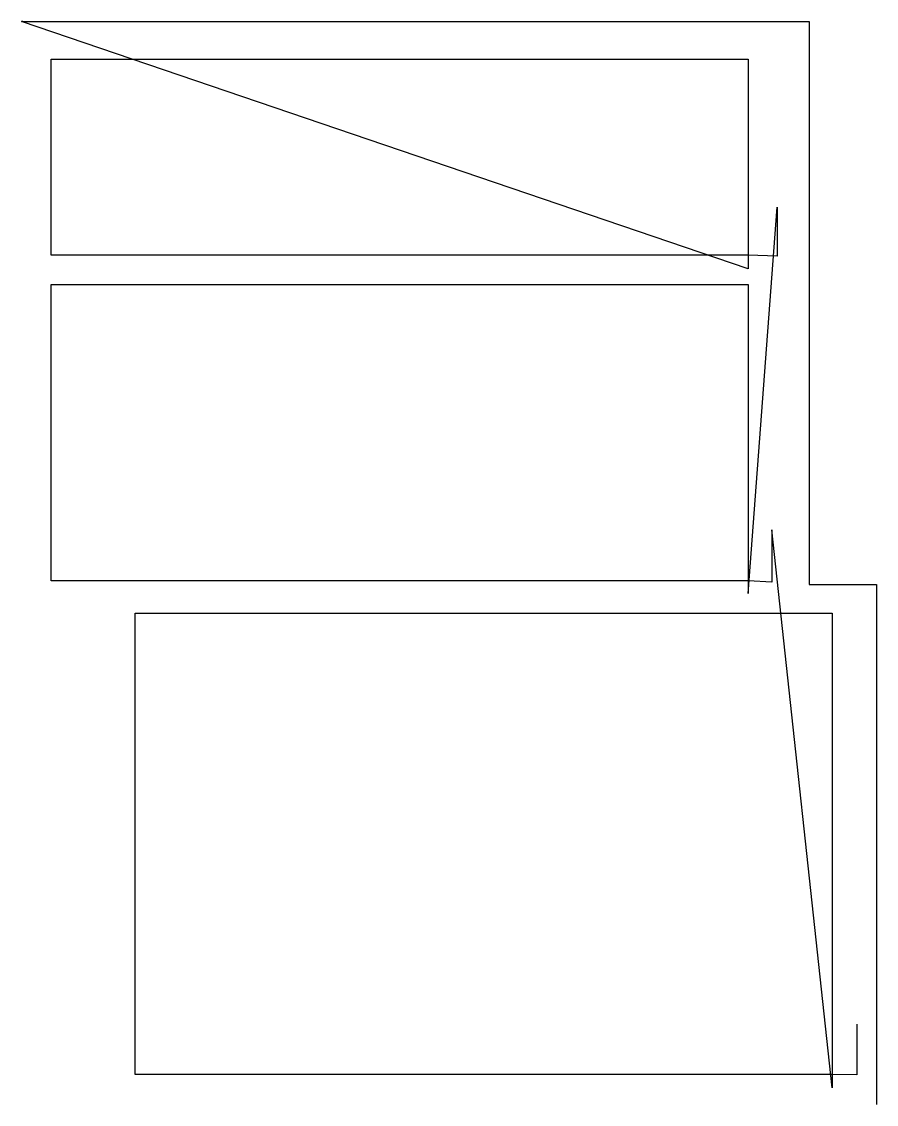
# Model space of a CAD drawing. Header units: metres. Extents: x 0 to 725, y 0 to 919.
import ezdxf

# ---------------------------------------------------------------- set-up
doc = ezdxf.new("R2010")
doc.units = ezdxf.units.M

msp = doc.modelspace()

# ---------------------------------------------------------------- linework, layer by layer
at = {"layer": 'TOOL_0'}
for p, q in [((616.571, 709.338), (0, 919.242)), ((0, 919.242), (1, 919.242)), ((1, 919.242), (0, 919.242)), ((0, 919.242), (1, 919.242)), ((1, 919.242), (668.327, 919.242)), ((668.327, 919.242), (668.327, 441.361)), ((25.071, 720.96), (25.071, 887.46)), ((25.071, 887.46), (616.571, 887.46)), ((616.571, 887.46), (616.571, 720.96)), ((616.571, 433.815), (641.078, 761.696)), ((641.078, 761.696), (641.078, 720.142)), ((616.571, 720.96), (25.071, 720.96)), ((641.078, 720.142), (616.571, 720.96)), ((616.571, 720.96), (616.571, 709.338)), ((25.071, 444.449), (25.071, 695.949)), ((25.071, 695.949), (616.571, 695.949)), ((616.571, 695.949), (616.571, 444.449)), ((687.701, 14.123), (636.522, 487.753)), ((636.522, 487.753), (636.522, 443.241)), ((616.571, 444.449), (25.071, 444.449)), ((636.522, 443.241), (616.571, 444.449)), ((616.571, 444.449), (616.571, 433.815)), ((668.327, 441.361), (725.265, 441.361)), ((725.265, 441.361), (725.265, 1)), ((96.201, 25.41), (96.201, 416.91)), ((96.201, 416.91), (687.701, 416.91)), ((687.701, 416.91), (687.701, 25.41)), ((708.761, 68.001), (708.761, 24.971)), ((687.701, 25.41), (96.201, 25.41)), ((708.761, 24.971), (687.701, 25.41)), ((687.701, 25.41), (687.701, 14.123)), ((725.265, 1), (725.265, 0))]:
    msp.add_line(p, q, dxfattribs=at)

doc.saveas('drawing.dxf')
